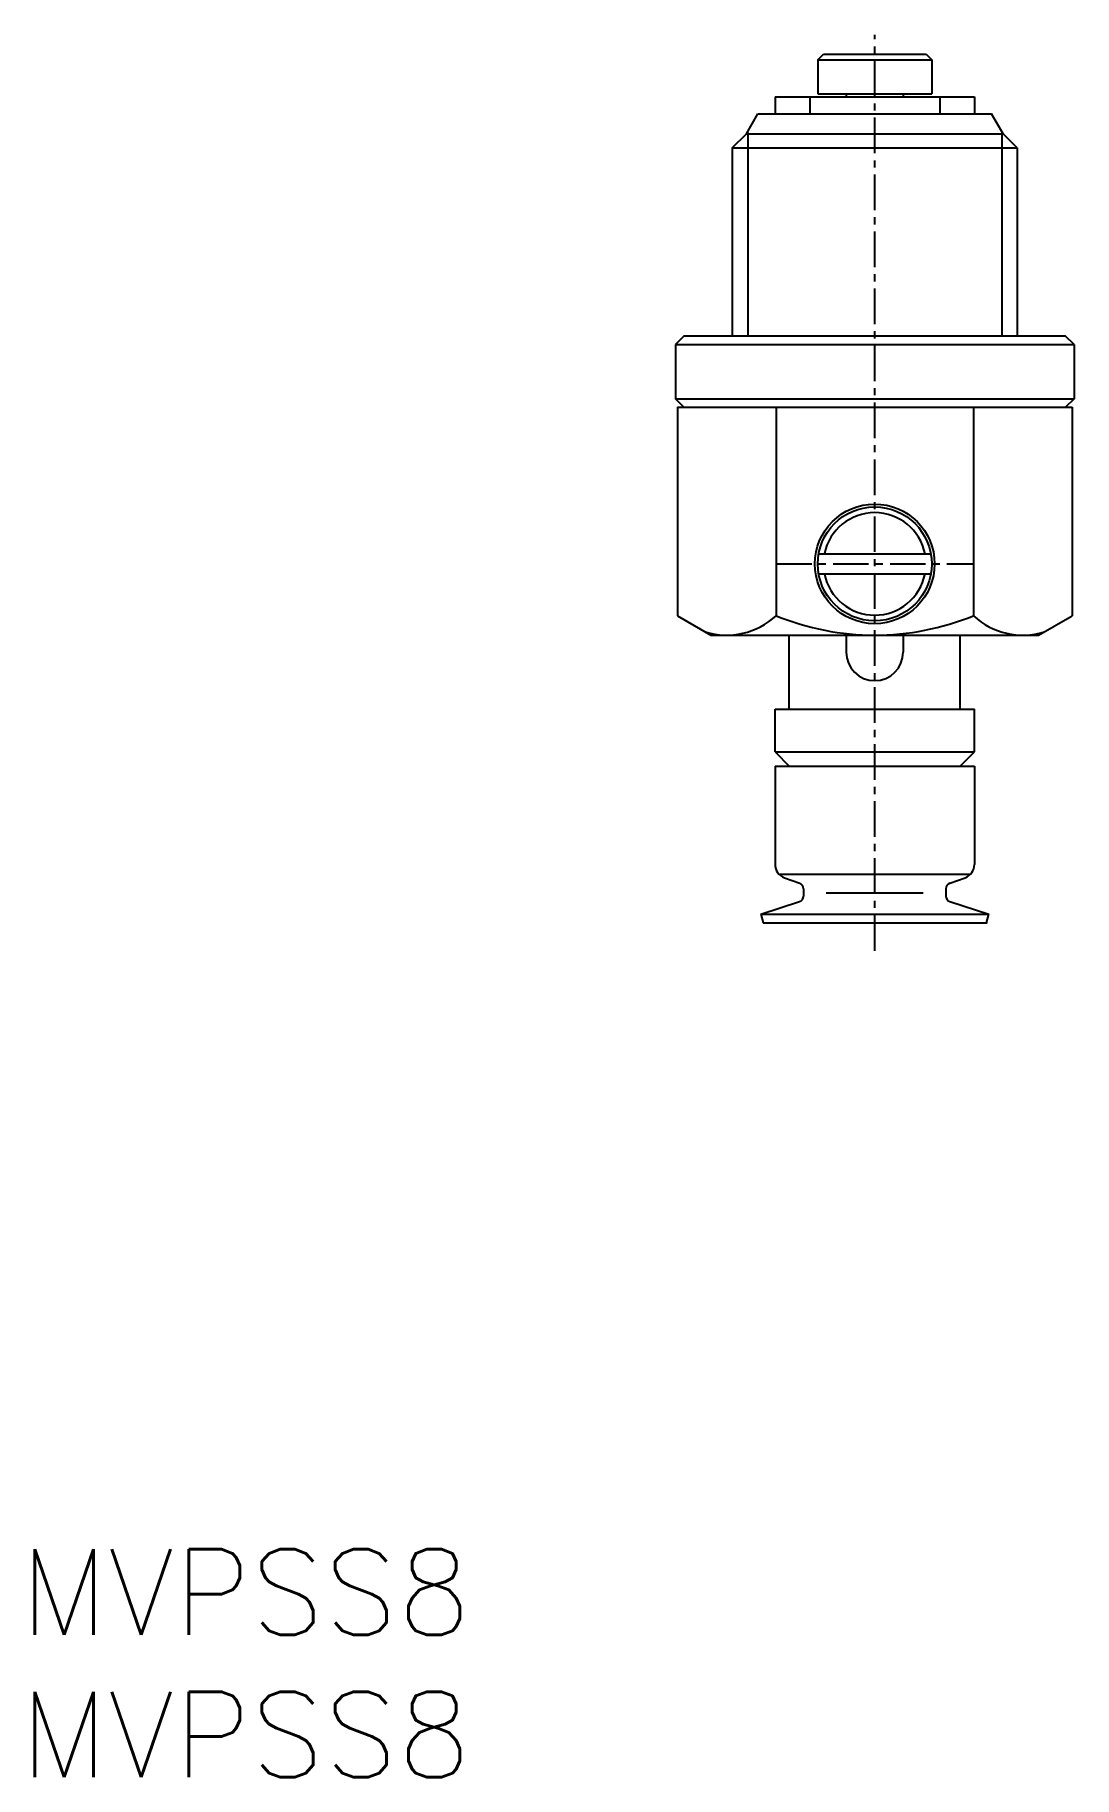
# Model space of a CAD drawing. Extents: x 0.5 to 37, y 0 to 61.2.
import ezdxf

# ---------------------------------------------------------------- set-up
doc = ezdxf.new("R2010")
doc.units = 0
doc.linetypes.add('CENTER', pattern=[2, 1.25, -0.25, 0.25, -0.25])
doc.layers.get('0').update_dxf_attribs({"linetype": 'CONTINUOUS'})
doc.layers.add('CENTER', color=1, linetype='CENTER')
doc.styles.get("Standard").update_dxf_attribs({"font": 'txt.shx'})

# ---------------------------------------------------------------- blocks, each defined once
blk = doc.blocks.new('*U6')
at = {"color": 7, "linetype": 'CONTINUOUS'}
blk.add_text('MVPSS8', height=3, dxfattribs=at).set_placement((0, 0))
blk = doc.blocks.new('*U7')
at = {"color": 7, "linetype": 'CONTINUOUS'}
blk.add_text('MVPSS8', height=3, dxfattribs=at).set_placement((0, 5))

msp = doc.modelspace()

# ---------------------------------------------------------------- linework, layer by layer
at = {"color": 7, "linetype": 'CONTINUOUS'}
for p, q in [((27.999995, 60.299978), (28.200004, 60.499996)), ((27.999995, 60.299999), (27.999995, 59.100002)), ((27.999995, 60.299999), (31.999995, 60.299999)), ((28.200004, 60.499996), (31.799984, 60.499996)), ((31.799984, 60.499996), (31.999985, 60.29999)), ((31.999995, 60.299999), (31.999995, 59.100002)), ((26.499995, 59.000004), (26.499995, 58.400005)), ((26.499995, 59.000004), (33.499995, 59.000004)), ((27.719665, 58.999996), (27.719665, 58.400005)), ((27.999995, 59.100002), (31.999995, 59.100002)), ((28.999995, 59.100002), (28.999995, 59.000004)), ((30.999995, 59.100002), (30.999995, 59.000004)), ((32.280325, 58.999996), (32.280325, 58.400005)), ((33.499995, 59.000004), (33.499995, 58.400005)), ((25.495875, 57.700003), (25.900025, 58.400002)), ((25.899985, 58.400005), (34.100005, 58.400005)), ((34.504155, 57.700005), (34.100005, 58.400003)), ((24.999995, 57.204155), (25.495855, 57.70001)), ((25.495845, 57.700008), (34.504145, 57.700008)), ((25.541495, 57.745647), (25.541495, 50.60001)), ((34.458495, 57.745647), (34.458495, 50.60001)), ((35.000005, 57.204153), (34.504145, 57.70001)), ((24.999995, 57.204151), (34.999995, 57.204151)), ((24.999995, 57.204151), (24.999995, 50.60001)), ((34.999995, 57.204151), (34.999995, 50.60001)), ((23.300005, 50.60001), (22.999995, 50.300005)), ((22.999995, 50.300007), (36.999995, 50.300007)), ((22.999995, 50.300007), (22.999995, 48.400005)), ((36.699989, 50.60001), (23.300005, 50.60001)), ((36.999995, 50.299999), (36.699989, 50.60001)), ((36.999995, 50.300007), (36.999995, 48.400005)), ((22.999995, 48.400005), (36.999995, 48.400005)), ((23.300005, 48.1), (22.999995, 48.400005)), ((37.000005, 48.400009), (36.700005, 48.100004)), ((23.071805, 48.100002), (36.928215, 48.100002)), ((23.071805, 48.100002), (23.071805, 40.780243)), ((26.535885, 48.100002), (26.535885, 40.780243)), ((33.464105, 48.100002), (33.464105, 40.780243)), ((36.928215, 48.100002), (36.928215, 40.780243)), ((28.030875, 42.950012), (31.969145, 42.950012)), ((28.030875, 42.250015), (31.969145, 42.250015)), ((23.071795, 40.780249), (24.250005, 40.100012)), ((35.749995, 40.099999), (36.928205, 40.780236)), ((24.249995, 40.100006), (35.749995, 40.100006)), ((26.999995, 37.5), (26.999995, 40.100006)), ((28.999995, 40.100006), (28.999995, 39.5)), ((30.999995, 40.100006), (30.999995, 39.5)), ((32.999995, 37.5), (32.999995, 40.100006)), ((26.499995, 37.5), (33.499995, 37.5)), ((26.499995, 36), (26.499995, 37.5)), ((33.499995, 36), (33.499995, 37.5)), ((26.499995, 36.000004), (26.999995, 35.500003)), ((26.499995, 36), (33.499995, 36)), ((26.499995, 35.5), (26.499995, 32.050106)), ((26.499995, 35.5), (33.499995, 35.5)), ((33.000005, 35.500003), (33.500005, 36.000004)), ((33.499995, 35.5), (33.499995, 32.050106)), ((26.643025, 31.700004), (33.356965, 31.700004)), ((26.828985, 31.580261), (27.368405, 31.383929)), ((32.631595, 31.383927), (33.171005, 31.580256)), ((25.999995, 30.300003), (27.361795, 30.74248)), ((27.499995, 31.195992), (27.499995, 30.93269)), ((28.296425, 31.046158), (31.703575, 31.046155)), ((32.499995, 31.195992), (32.499995, 30.93269)), ((32.638195, 30.742477), (33.999995, 30.300003)), ((25.999995, 30.300003), (33.999995, 30.300003)), ((25.999995, 30.300003), (26.080385, 30.000003)), ((26.080385, 30), (33.919615, 30)), ((33.919615, 30.000001), (33.999995, 30.300003))]:
    msp.add_line(p, q, dxfattribs=at)
for radius in [2.1, 2]:
    msp.add_circle((29.999995, 42.600006), radius, dxfattribs=at)
for centre, radius, start, end in [((29.999995, 42.600006), 1.8, 11.212284, 168.78772), ((29.999995, 42.600006), 1.8, 191.21228, 348.78772), ((24.803855, 42.645241), 2.545235, 252.88329, 312.8833), ((29.999995, 49.260593), 9.160586, 247.78069, 292.21931), ((35.196165, 42.645241), 2.545235, 227.11672, 287.11671), ((29.999995, 39.5), 1, 180, 0), ((26.999995, 32.050106), 0.5, 180, 250.00001), ((32.999995, 32.050106), 0.5, 289.99999, 0), ((27.299995, 31.195992), 0.2, 0, 70.000023), ((32.699995, 31.195992), 0.2, 109.99998, 180), ((27.299995, 30.93269), 0.2, 287.99998, 0), ((32.699995, 30.93269), 0.2, 179.99998, 252.00002)]:
    msp.add_arc(centre, radius, start, end, dxfattribs=at)
for p in [(29.999995, 30), (33.919615, 30)]:
    msp.add_point(p, dxfattribs=at)
at = {"layer": 'CENTER', "color": 1, "linetype": 'CENTER'}
for p, q in [((29.999995, 29.018043), (29.999995, 61.174999)), ((26.535885, 42.600006), (33.464105, 42.600006))]:
    msp.add_line(p, q, dxfattribs=at)

# ---------------------------------------------------------------- block references
at = {"color": 7, "linetype": 'CONTINUOUS'}
for name in ['*U7', '*U6']:
    msp.add_blockref(name, (0, 0), dxfattribs=at)

doc.saveas('drawing.dxf')
